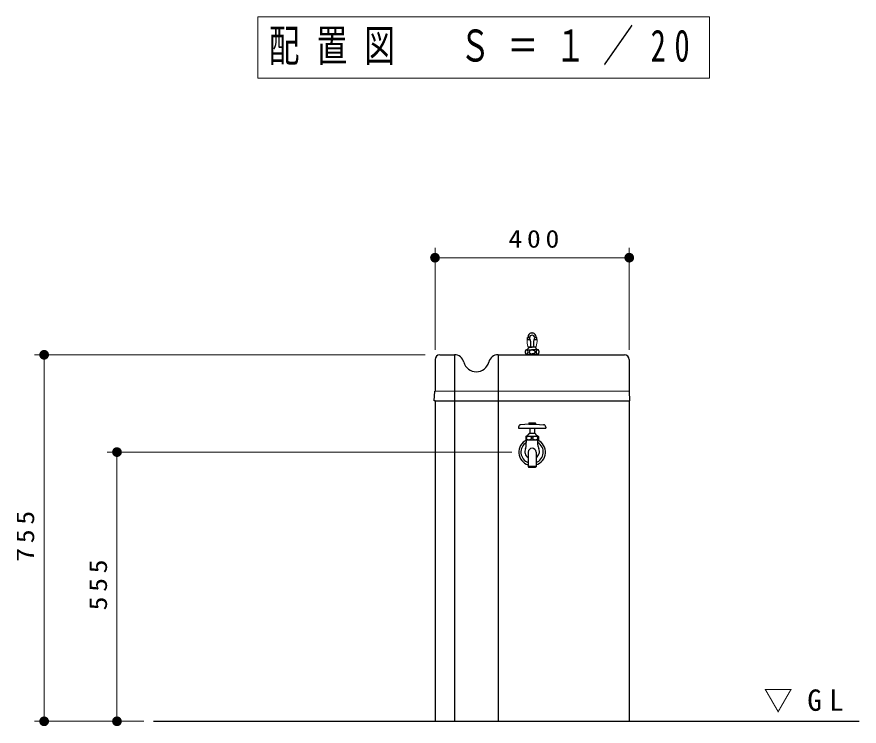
# Model space of a CAD drawing. Units: millimetres on the paper, scale 1:20. Extents: x -365 to 12, y -89 to 257.
# Drawn here: x -234.2 to -147.5, y 100.1 to 173.1 of the extents above; entities that cross this region are included whole.
import ezdxf

# ---------------------------------------------------------------- set-up
doc = ezdxf.new("R2010")
doc.units = ezdxf.units.MM
doc.layers.add('LY_1', color=7, linetype='Continuous', lineweight=25)
doc.styles.add('ＭＳ ゴシック', font='')
doc.styles.get('ＭＳ ゴシック').set_extended_font_data('MS Gothic')

# ---------------------------------------------------------------- blocks, each defined once
blk = doc.blocks.new('filled_dot')
at = {"color": 0, "linetype": 'Continuous', "lineweight": -2, "const_width": 1.25}
blk.add_lwpolyline([(-0.625, 0, 1), (0.625, 0, 1)], format="xyb", close=True, dxfattribs=at)

msp = doc.modelspace()

# ---------------------------------------------------------------- linework, layer by layer
at = {"layer": 'LY_1', "lineweight": 13}
for p, q in [((-162.919, 173.13), (-209.419, 173.13)), ((-209.419, 173.13), (-209.419, 166.83)), ((-162.919, 166.83), (-162.919, 173.13)), ((-209.419, 166.83), (-162.919, 166.83)), ((-191.169, 138.824), (-191.169, 149.324)), ((-171.169, 138.824), (-171.169, 149.324)), ((-191.169, 148.324), (-171.169, 148.324)), ((-192.169, 138.324), (-232.419, 138.324)), ((-231.419, 100.574), (-231.419, 138.324)), ((-191.192, 134.569), (-171.146, 134.569)), ((-183.272, 128.299), (-224.919, 128.299)), ((-223.919, 100.574), (-223.919, 128.299)), ((-221.169, 100.574), (-232.419, 100.574))]:
    msp.add_line(p, q, dxfattribs=at)
at = {"layer": 'LY_1'}
for p, q in [((-181.257, 140.575), (-181.082, 140.575)), ((-181.594, 140.109), (-181.66, 140.092)), ((-181.66, 139.909), (-181.66, 140.092)), ((-181.643, 139.909), (-181.4, 139.909)), ((-181.594, 140.109), (-181.44, 140.109)), ((-181.594, 140.109), (-181.587, 140.109)), ((-181.587, 140.109), (-181.587, 140.167)), ((-181.415, 139.909), (-181.415, 139.935)), ((-181.319, 139.719), (-181.319, 139.184)), ((-181.019, 139.719), (-181.019, 139.184)), ((-180.939, 139.909), (-180.695, 139.909)), ((-180.924, 139.909), (-180.924, 139.935)), ((-180.744, 140.109), (-180.899, 140.109)), ((-180.752, 140.109), (-180.752, 140.167)), ((-180.744, 140.109), (-180.752, 140.109)), ((-180.744, 140.109), (-180.678, 140.092)), ((-180.678, 139.909), (-180.678, 140.092)), ((-181.819, 138.843), (-181.169, 138.843)), ((-181.544, 139.134), (-180.795, 139.134)), ((-181.469, 139.093), (-181.169, 139.093)), ((-181.407, 139.093), (-181.407, 139.134)), ((-180.869, 139.093), (-181.169, 139.093)), ((-180.519, 138.843), (-181.169, 138.843)), ((-180.932, 139.093), (-180.932, 139.134)), ((-190.669, 138.324), (-189.169, 138.324)), ((-189.169, 138.299), (-189.169, 100.574)), ((-184.669, 138.324), (-171.669, 138.324)), ((-184.669, 138.299), (-184.669, 100.574)), ((-181.819, 138.393), (-180.519, 138.393)), ((-181.769, 138.349), (-181.771, 138.324)), ((-181.769, 138.349), (-181.769, 138.393)), ((-180.569, 138.349), (-180.569, 138.393)), ((-180.569, 138.349), (-180.567, 138.324)), ((-191.169, 137.799), (-191.169, 134.569)), ((-171.169, 137.824), (-171.169, 134.569)), ((-191.244, 133.582), (-191.192, 134.569)), ((-171.094, 133.582), (-171.146, 134.569)), ((-191.169, 133.578), (-191.244, 133.582)), ((-191.169, 133.578), (-191.169, 100.574)), ((-191.169, 133.578), (-171.169, 133.578)), ((-171.169, 133.578), (-171.094, 133.582)), ((-171.169, 133.578), (-171.169, 100.574)), ((-181.519, 131.174), (-182.337, 131.116)), ((-181.469, 131.325), (-181.519, 131.296)), ((-181.519, 131.296), (-181.519, 131.174)), ((-181.519, 131.174), (-180.819, 131.174)), ((-181.469, 131.324), (-180.869, 131.324)), ((-180.869, 131.324), (-180.819, 131.295)), ((-180.819, 131.296), (-180.819, 131.174)), ((-180.819, 131.174), (-180.001, 131.116)), ((-182.569, 130.867), (-182.569, 130.749)), ((-182.569, 130.749), (-179.769, 130.749)), ((-181.469, 130.249), (-180.869, 130.249)), ((-181.407, 130.749), (-181.407, 130.249)), ((-180.932, 130.749), (-180.932, 130.249)), ((-179.769, 130.867), (-179.769, 130.749)), ((-181.794, 129.949), (-181.819, 129.924)), ((-181.819, 129.924), (-181.819, 129.574)), ((-181.819, 129.574), (-181.794, 129.549)), ((-181.794, 129.949), (-180.544, 129.949)), ((-181.794, 129.549), (-180.544, 129.549)), ((-181.767, 129.042), (-181.749, 129.549)), ((-180.572, 129.042), (-180.589, 129.549)), ((-180.519, 129.924), (-180.544, 129.949)), ((-180.544, 129.549), (-180.519, 129.574)), ((-180.519, 129.924), (-180.519, 129.574)), ((-181.569, 128.299), (-181.569, 126.783)), ((-180.769, 128.299), (-180.769, 126.783)), ((-220.169, 100.574), (-147.492, 100.574))]:
    msp.add_line(p, q, dxfattribs=at)
for points in [[(-181.169, 138.83), (-181.207, 138.828), (-181.245, 138.823), (-181.281, 138.814), (-181.315, 138.802), (-181.347, 138.786), (-181.376, 138.768), (-181.401, 138.747), (-181.422, 138.724), (-181.439, 138.699), (-181.451, 138.673), (-181.458, 138.646), (-181.461, 138.618), (-181.458, 138.591), (-181.451, 138.563), (-181.439, 138.537), (-181.422, 138.512), (-181.401, 138.489), (-181.376, 138.468), (-181.347, 138.45), (-181.315, 138.435), (-181.281, 138.422), (-181.245, 138.413), (-181.207, 138.408), (-181.169, 138.406)], [(-181.169, 138.83), (-181.131, 138.828), (-181.094, 138.823), (-181.058, 138.814), (-181.023, 138.802), (-180.992, 138.786), (-180.963, 138.768), (-180.938, 138.747), (-180.916, 138.724), (-180.9, 138.699), (-180.887, 138.673), (-180.88, 138.646), (-180.877, 138.618), (-180.88, 138.591), (-180.887, 138.563), (-180.9, 138.537), (-180.916, 138.512), (-180.938, 138.489), (-180.963, 138.468), (-180.992, 138.45), (-181.023, 138.435), (-181.058, 138.422), (-181.094, 138.413), (-181.131, 138.408), (-181.169, 138.406)]]:
    msp.add_lwpolyline(points, dxfattribs=at)
for points in [[(-181.219, 129.749), (-181.22, 129.765), (-181.223, 129.78), (-181.229, 129.795), (-181.236, 129.809), (-181.245, 129.823), (-181.256, 129.837), (-181.269, 129.85), (-181.284, 129.862), (-181.3, 129.873), (-181.317, 129.883), (-181.336, 129.893), (-181.357, 129.901), (-181.378, 129.908), (-181.4, 129.914), (-181.423, 129.918), (-181.446, 129.922), (-181.47, 129.924), (-181.494, 129.924), (-181.518, 129.924), (-181.542, 129.922), (-181.565, 129.918), (-181.588, 129.914), (-181.61, 129.908), (-181.632, 129.901), (-181.652, 129.893), (-181.671, 129.883), (-181.689, 129.873), (-181.705, 129.862), (-181.719, 129.85), (-181.732, 129.837), (-181.743, 129.823), (-181.753, 129.809), (-181.76, 129.795), (-181.765, 129.78), (-181.768, 129.765), (-181.769, 129.749), (-181.768, 129.734), (-181.765, 129.719), (-181.76, 129.704), (-181.753, 129.69), (-181.743, 129.675), (-181.732, 129.662), (-181.719, 129.649), (-181.705, 129.637), (-181.689, 129.626), (-181.671, 129.615), (-181.652, 129.606), (-181.632, 129.598), (-181.61, 129.591), (-181.588, 129.585), (-181.565, 129.58), (-181.542, 129.577), (-181.518, 129.575), (-181.494, 129.574), (-181.47, 129.575), (-181.446, 129.577), (-181.423, 129.58), (-181.4, 129.585), (-181.378, 129.591), (-181.357, 129.598), (-181.336, 129.606), (-181.317, 129.615), (-181.3, 129.626), (-181.284, 129.637), (-181.269, 129.649), (-181.256, 129.662), (-181.245, 129.675), (-181.236, 129.69), (-181.229, 129.704), (-181.223, 129.719), (-181.22, 129.734)], [(-181.119, 129.749), (-181.118, 129.734), (-181.115, 129.719), (-181.11, 129.704), (-181.103, 129.69), (-181.093, 129.675), (-181.082, 129.662), (-181.069, 129.649), (-181.055, 129.637), (-181.039, 129.626), (-181.021, 129.615), (-181.002, 129.606), (-180.982, 129.598), (-180.96, 129.591), (-180.938, 129.585), (-180.915, 129.58), (-180.892, 129.577), (-180.868, 129.575), (-180.844, 129.574), (-180.82, 129.575), (-180.796, 129.577), (-180.773, 129.58), (-180.75, 129.585), (-180.728, 129.591), (-180.707, 129.598), (-180.686, 129.606), (-180.667, 129.615), (-180.65, 129.626), (-180.634, 129.637), (-180.619, 129.649), (-180.606, 129.662), (-180.595, 129.675), (-180.586, 129.69), (-180.579, 129.704), (-180.573, 129.719), (-180.57, 129.734), (-180.569, 129.749), (-180.57, 129.765), (-180.573, 129.78), (-180.579, 129.795), (-180.586, 129.809), (-180.595, 129.823), (-180.606, 129.837), (-180.619, 129.85), (-180.634, 129.862), (-180.65, 129.873), (-180.667, 129.883), (-180.686, 129.893), (-180.707, 129.901), (-180.728, 129.908), (-180.75, 129.914), (-180.773, 129.918), (-180.796, 129.922), (-180.82, 129.924), (-180.844, 129.924), (-180.868, 129.924), (-180.892, 129.922), (-180.915, 129.918), (-180.938, 129.914), (-180.96, 129.908), (-180.982, 129.901), (-181.002, 129.893), (-181.021, 129.883), (-181.039, 129.873), (-181.055, 129.862), (-181.069, 129.85), (-181.082, 129.837), (-181.093, 129.823), (-181.103, 129.809), (-181.11, 129.795), (-181.115, 129.78), (-181.118, 129.765)], [(-180.769, 126.783), (-180.771, 126.787), (-180.775, 126.791), (-180.783, 126.796), (-180.793, 126.8), (-180.807, 126.804), (-180.823, 126.807), (-180.842, 126.811), (-180.863, 126.814), (-180.886, 126.817), (-180.912, 126.82), (-180.94, 126.823), (-180.969, 126.825), (-181, 126.827), (-181.032, 126.829), (-181.066, 126.83), (-181.1, 126.831), (-181.134, 126.832), (-181.169, 126.832), (-181.204, 126.832), (-181.239, 126.831), (-181.273, 126.83), (-181.306, 126.829), (-181.338, 126.827), (-181.369, 126.825), (-181.399, 126.823), (-181.426, 126.82), (-181.452, 126.817), (-181.476, 126.814), (-181.497, 126.811), (-181.516, 126.807), (-181.532, 126.804), (-181.545, 126.8), (-181.556, 126.796), (-181.563, 126.791), (-181.568, 126.787), (-181.569, 126.783), (-181.568, 126.779), (-181.563, 126.775), (-181.556, 126.77), (-181.545, 126.766), (-181.532, 126.762), (-181.516, 126.759), (-181.497, 126.755), (-181.476, 126.752), (-181.452, 126.749), (-181.426, 126.746), (-181.399, 126.743), (-181.369, 126.741), (-181.338, 126.739), (-181.306, 126.737), (-181.273, 126.736), (-181.239, 126.735), (-181.204, 126.734), (-181.169, 126.734), (-181.134, 126.734), (-181.1, 126.735), (-181.066, 126.736), (-181.032, 126.737), (-181, 126.739), (-180.969, 126.741), (-180.94, 126.743), (-180.912, 126.746), (-180.886, 126.749), (-180.863, 126.752), (-180.842, 126.755), (-180.823, 126.759), (-180.807, 126.762), (-180.793, 126.766), (-180.783, 126.77), (-180.775, 126.775), (-180.771, 126.779)]]:
    msp.add_lwpolyline(points, close=True, dxfattribs=at)
for centre, radius, start, end in [((-181.169, 140.167), 0.417, 102.09779, 180), ((-181.169, 140.167), 0.417, 0, 77.90221), ((-181.643, 139.859), 0.05, 90, 181.28643), ((-181.537, 139.673), 0.436, 77.29571, 106.34289), ((-181.169, 140.059), 0.275, 319.63241, 220.36759), ((-181.569, 139.719), 0.25, 0, 40.36759), ((-180.769, 139.719), 0.25, 139.63241, 180), ((-180.801, 139.673), 0.436, 73.65711, 102.70429), ((-180.695, 139.859), 0.05, 358.71357, 90), ((-181.445, 138.618), 0.436, 148.95178, 211.04822), ((-181.732, 138.709), 0.121, 30.56819, 149.43181), ((-182.031, 139.51), 0.7, 287.64555, 323.42981), ((-181.269, 139.184), 0.05, 180, 270), ((-181.069, 139.184), 0.05, 270, 0), ((-180.307, 139.51), 0.7, 216.57019, 252.35445), ((-180.606, 138.709), 0.121, 30.56819, 149.43181), ((-180.893, 138.618), 0.436, 328.95178, 31.04822), ((-190.669, 137.824), 0.5, 89.99998, 179.99996), ((-189.169, 137.324), 1, 14.24998, 89.99998), ((-184.669, 137.324), 1, 89.99998, 165.75005), ((-181.578, 138.618), 0.3, 149.43181, 210.56819), ((-181.732, 138.527), 0.121, 210.56819, 329.43181), ((-181.886, 138.618), 0.3, 329.43181, 30.56819), ((-180.452, 138.618), 0.3, 149.43181, 210.56819), ((-180.606, 138.527), 0.121, 210.56819, 329.43181), ((-180.76, 138.618), 0.3, 329.43181, 30.56819), ((-171.669, 137.824), 0.5, 0, 89.99998), ((-186.919, 137.896), 1.321, 194.24997, 345.75002), ((-182.319, 130.867), 0.25, 94.08553, 179.99996), ((-180.019, 130.867), 0.25, 0, 85.91444), ((-181.949, 130.443), 0.517, 287.37864, 338.04013), ((-180.39, 130.443), 0.517, 201.95985, 252.62134), ((-181.169, 128.299), 1.375, 114.9611, 253.08689), ((-181.169, 128.299), 1.15, 120.82766, 249.64585), ((-181.169, 128.299), 1.375, 286.91167, 65.04602), ((-181.169, 128.299), 1.15, 290.35411, 59.17679), ((-181.169, 128.362), 0.75, 155.88485, 237.76946), ((-182.766, 129.077), 1, 335.88558, 357.99971), ((-181.169, 128.299), 0.4, 0, 179.99999), ((-181.169, 128.362), 0.75, 302.23051, 24.12144), ((-179.572, 129.077), 1, 182.00024, 204.12145)]:
    msp.add_arc(centre, radius, start, end, dxfattribs=at)
at = {"layer": 'LY_1', "lineweight": 13}
for centre, radius, start, end in [((-178.726, 139.925), 2.968, 181.25418, 194.70184), ((-183.612, 139.925), 2.968, 345.29816, 358.74582), ((-181.549, 139.184), 0.05, 194.70184, 270), ((-180.79, 139.184), 0.05, 270, 345.29816)]:
    msp.add_arc(centre, radius, start, end, dxfattribs=at)

# ---------------------------------------------------------------- block references
at = {"layer": 'LY_1', "lineweight": 13, "xscale": 0.4, "yscale": 0.4}
msp.add_blockref('filled_dot', (-191.169, 148.324), dxfattribs=at)
for p, rotation in [((-171.169, 148.324), 180), ((-231.419, 138.324), 270), ((-223.919, 128.299), 270), ((-231.419, 100.574), 90), ((-223.919, 100.574), 90)]:
    msp.add_blockref('filled_dot', p, dxfattribs=dict(at, rotation=rotation))

# ---------------------------------------------------------------- texts
at = {"layer": 'LY_1', "style": 'ＭＳ ゴシック'}
for s, insert, char_height, attachment_point in [('\\T1.56;\\W0.7;配置図\u3000Ｓ＝１／20', (-186.169, 169.98), 3.299, 5), ('\\T1.33;\\W1.15;400', (-180.753, 149.324), 1.833, 8), ('\\T1.5;▽GL', (-152.839, 102.653), 2.199, 5)]:
    msp.add_mtext(s, dxfattribs=dict(at, insert=insert, char_height=char_height, attachment_point=attachment_point))
at = {"layer": 'LY_1', "char_height": 1.833, "attachment_point": 8, "rotation": 90, "style": 'ＭＳ ゴシック'}
for s, insert in [('\\T1.33;\\W1.15;755', (-232.419, 119.866)), ('\\T1.33;\\W1.15;555', (-224.919, 114.854))]:
    msp.add_mtext(s, dxfattribs=dict(at, insert=insert))

doc.saveas('drawing.dxf')
